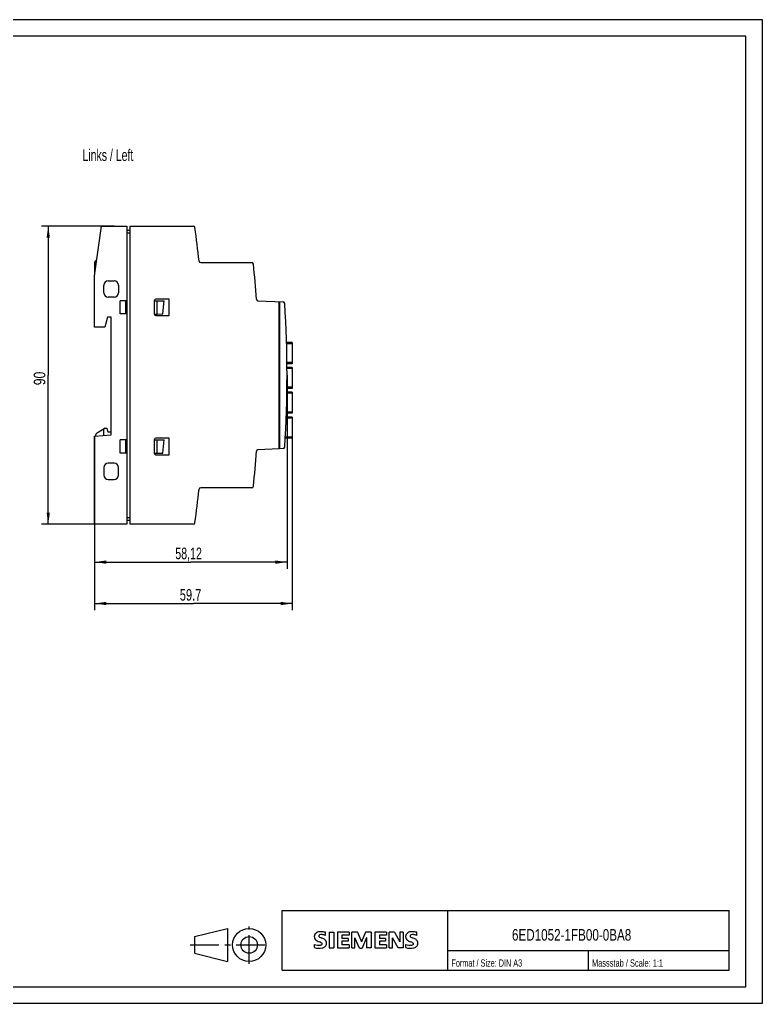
# Model space of a CAD drawing. Extents: x 0 to 420, y 0 to 297.
# Drawn here: x 195.7 to 420, y 0 to 297 of the extents above; entities that cross this region are included whole.
import ezdxf

# ---------------------------------------------------------------- set-up
doc = ezdxf.new("R2010")
doc.units = 0
doc.header["$LTSCALE"] = 23.1
doc.linetypes.add('CENTER', pattern=[0.6, 0.375, -0.075, 0.075, -0.075])
for name, color, linetype in [('11000_LEFT', 7, 'CONTINUOUS'), ('11100_DIM_LEFT', 7, 'CONTINUOUS'), ('11300_LEFT_GERMAN_ENGLISH', 7, 'CONTINUOUS'), ('90000_FRAME', 7, 'CONTINUOUS'), ('91000_TIP', 7, 'CONTINUOUS')]:
    doc.layers.add(name, color=color, linetype=linetype)
doc.styles.get("Standard").update_dxf_attribs({"font": 'txt', "width": 0.8})
doc.dimstyles.new('DIMSTYLE_1', dxfattribs={"dimtxt": 3.5, "dimasz": 3.5, "dimexe": 0.18, "dimexo": 0.0625, "dimgap": 0.09, "dimtad": 1, "dimtxsty": 'STANDARD', "dimcen": 0.09, "dimazin": 3, "dimtp": 0.05, "dimtm": 0.05, "dimtfac": 1, "dimtofl": 0, "dimtmove": 0, "dimatfit": 3, "dimtolj": 1})
doc.dimstyles.new('DIMSTYLE_2', dxfattribs={"dimtxt": 3.5, "dimasz": 3.5, "dimexe": 0.18, "dimexo": 0.0625, "dimgap": 0.09, "dimtad": 1, "dimdec": 1, "dimtxsty": 'STANDARD', "dimcen": 0.09, "dimazin": 3, "dimtp": 0.1, "dimtm": 0.1, "dimtfac": 1, "dimtdec": 1, "dimtofl": 0, "dimtmove": 0, "dimatfit": 3, "dimtolj": 1})

# ---------------------------------------------------------------- blocks, each defined once
blk = doc.blocks.new('*D1')
at = {"layer": '11100_DIM_LEFT', "linetype": 'CONTINUOUS'}
for p, q in [((276.440538, 189.647967), (276.440538, 131.218657)), ((218.318126, 157.929246), (218.318126, 131.218657)), ((218.318126, 133.218657), (247.379332, 133.218657)), ((276.440538, 133.218657), (247.379332, 133.218657))]:
    blk.add_line(p, q, dxfattribs=at)
for points in [[(221.818126, 133.718657), (218.318126, 133.218657), (221.818126, 132.718657)], [(272.940538, 132.718657), (276.440538, 133.218657), (272.940538, 133.718657)]]:
    blk.add_solid(points, dxfattribs=at)
at = {"layer": '11100_DIM_LEFT', "linetype": 'CONTINUOUS', "width": 0.685714}
blk.add_text('58,12', height=3.5, dxfattribs=at).set_placement((242.689332, 134.093657))
blk = doc.blocks.new('*D2')
at = {"layer": '11100_DIM_LEFT', "linetype": 'CONTINUOUS'}
for p, q in [((224.222183, 234.647967), (202.313407, 234.647967)), ((204.313407, 234.647967), (204.313407, 189.647967)), ((204.313407, 144.647967), (204.313407, 189.647967)), ((221.069767, 144.647967), (202.313407, 144.647967))]:
    blk.add_line(p, q, dxfattribs=at)
for points in [[(204.813407, 231.147967), (204.313407, 234.647967), (203.813407, 231.147967)], [(203.813407, 148.147967), (204.313407, 144.647967), (204.813407, 148.147967)]]:
    blk.add_solid(points, dxfattribs=at)
at = {"layer": '11100_DIM_LEFT', "linetype": 'CONTINUOUS', "width": 0.785714}
blk.add_text('90', height=3.5, rotation=90, dxfattribs=at).set_placement((203.438407, 186.628099))
blk = doc.blocks.new('*D3')
at = {"layer": '11100_DIM_LEFT', "linetype": 'CONTINUOUS'}
for p, q in [((278.02, 176.66), (278.02, 118.72)), ((218.32, 171.21), (218.32, 118.72)), ((218.32, 120.72), (248.17, 120.72)), ((278.02, 120.72), (248.17, 120.72))]:
    blk.add_line(p, q, dxfattribs=at)
for points in [[(221.82, 121.22), (218.32, 120.72), (221.82, 120.22)], [(274.52, 120.22), (278.02, 120.72), (274.52, 121.22)]]:
    blk.add_solid(points, dxfattribs=at)
at = {"layer": '11100_DIM_LEFT', "linetype": 'CONTINUOUS', "width": 0.714286}
blk.add_text('59.7', height=3.5, dxfattribs=at).set_placement((244.05, 121.59))

msp = doc.modelspace()

# ---------------------------------------------------------------- linework, layer by layer
at = {"layer": '11000_LEFT', "color": 7, "linetype": 'CONTINUOUS'}
for p, q in [((218.318, 219.648), (220.426, 234.648)), ((220.426, 234.648), (228.018, 234.648)), ((228.018, 234.648), (228.018, 144.648)), ((228.918, 234.648), (228.918, 144.648)), ((228.918, 234.648), (248.14, 234.648)), ((228.018, 233.448), (228.918, 233.448)), ((228.018, 232.648), (228.918, 232.648)), ((218.368, 220.004), (218.368, 223.648)), ((250.368, 223.648), (265.813, 223.648)), ((218.318, 204.148), (218.318, 219.648)), ((222.393, 218.098), (224.243, 218.098)), ((221.093, 214.498), (221.093, 216.798)), ((225.543, 216.798), (225.543, 214.498)), ((224.243, 213.198), (222.393, 213.198)), ((226.018, 208.148), (226.018, 212.148)), ((228.018, 212.148), (226.018, 212.148)), ((227.629, 212.148), (227.629, 208.148)), ((236.318, 212.148), (236.318, 208.148)), ((236.367, 208.105), (236.368, 212.101)), ((236.368, 212.145), (236.368, 212.101)), ((236.368, 212.145), (239.322, 212.144)), ((236.368, 212.101), (237.168, 212.101)), ((240.818, 212.648), (236.818, 212.648)), ((237.167, 208.105), (237.168, 212.101)), ((237.168, 212.101), (239.322, 212.144)), ((238.945, 208.14), (239.322, 212.144)), ((240.818, 207.648), (240.818, 212.648)), ((267.665, 212.128), (275.293, 211.795)), ((274.018, 167.445), (274.018, 211.851)), ((274.218, 211.743), (274.018, 211.743)), ((274.218, 211.643), (274.018, 211.643)), ((274.218, 167.454), (274.218, 211.842)), ((228.018, 208.148), (226.018, 208.148)), ((236.367, 208.105), (237.167, 208.105)), ((237.167, 208.105), (238.945, 208.14)), ((222.239, 207.148), (221.379, 204.148)), ((223.321, 207.148), (222.239, 207.148)), ((223.321, 171.648), (223.321, 207.148)), ((236.818, 207.648), (240.818, 207.648)), ((221.379, 204.148), (218.318, 204.148)), ((278.018, 199.484), (276.303, 199.484)), ((278.018, 199.134), (276.312, 199.134)), ((278.018, 199.484), (278.018, 193.108)), ((278.018, 193.46), (276.42, 193.46)), ((278.018, 193.11), (276.423, 193.11)), ((278.018, 193.108), (276.423, 193.108)), ((278.018, 192.015), (276.433, 192.015)), ((278.018, 191.665), (276.435, 191.665)), ((278.018, 192.015), (278.018, 185.641)), ((278.018, 184.186), (276.398, 184.186)), ((278.018, 184.538), (276.403, 184.538)), ((278.018, 184.536), (276.403, 184.536)), ((278.018, 185.641), (276.418, 185.641)), ((278.018, 185.991), (276.421, 185.991)), ((278.018, 184.538), (278.018, 178.162)), ((278.018, 178.512), (276.264, 178.512)), ((278.018, 176.665), (276.2, 176.665)), ((278.018, 177.015), (276.213, 177.015)), ((278.018, 178.162), (276.252, 178.162)), ((278.018, 177.015), (278.018, 170.641)), ((221.526, 173.648), (219.368, 172.402)), ((221.071, 171.451), (221.071, 173.385)), ((221.526, 173.648), (222.026, 173.648)), ((222.026, 173.648), (222.321, 172.548)), ((222.321, 172.548), (223.321, 172.548)), ((218.318, 171.211), (223.321, 171.648)), ((218.318, 144.648), (218.318, 171.211)), ((226.018, 166.148), (226.018, 170.148)), ((228.018, 170.148), (226.018, 170.148)), ((227.629, 170.148), (227.629, 166.148)), ((236.318, 170.148), (236.318, 166.148)), ((236.367, 166.105), (236.368, 170.101)), ((236.368, 170.145), (236.368, 170.101)), ((236.368, 170.145), (239.322, 170.144)), ((236.368, 170.101), (237.168, 170.101)), ((240.818, 170.648), (236.818, 170.648)), ((237.167, 166.105), (237.168, 170.101)), ((237.168, 170.101), (239.322, 170.144)), ((238.945, 166.14), (239.322, 170.144)), ((240.818, 165.648), (240.818, 170.648)), ((278.018, 170.641), (275.955, 170.641)), ((278.018, 170.991), (275.973, 170.991)), ((274.018, 167.445), (267.665, 167.167)), ((274.218, 167.653), (274.018, 167.653)), ((274.218, 167.553), (274.018, 167.553)), ((275.293, 167.501), (274.218, 167.454)), ((228.018, 166.148), (226.018, 166.148)), ((236.367, 166.105), (237.167, 166.105)), ((236.818, 165.648), (240.818, 165.648)), ((237.167, 166.105), (238.945, 166.14)), ((221.093, 161.763), (221.093, 159.463)), ((224.243, 163.063), (222.393, 163.063)), ((225.543, 159.463), (225.543, 161.763)), ((222.393, 158.163), (224.243, 158.163)), ((265.813, 155.648), (250.368, 155.648)), ((228.018, 146.648), (228.918, 146.648)), ((228.018, 145.848), (228.918, 145.848)), ((228.018, 144.648), (218.318, 144.648)), ((248.14, 144.648), (228.918, 144.648))]:
    msp.add_line(p, q, dxfattribs=at)
for centre, radius, start, end in [((248.14, 234.148), 0.5, 7.85767, 90), ((-74.304, 189.648), 326, 6.06555, 7.85767), ((219.368, 223.648), 1, 110.88846, 180), ((250.368, 224.148), 0.5, 186.06555, 270), ((265.813, 223.148), 0.5, 5.62545, 90), ((-74.291, 189.648), 342.25, 3.84433, 5.62545), ((222.393, 216.798), 1.3, 90, 180), ((224.243, 216.798), 1.3, 0, 90), ((222.393, 214.498), 1.3, 180, 270), ((224.243, 214.498), 1.3, 270, 360), ((236.818, 212.148), 0.5, 90, 180), ((267.687, 212.628), 0.5, 183.84433, 267.5), ((275.271, 211.296), 0.5, 3.54354, 87.5), ((-74.309, 189.648), 350.75, 356.45646, 3.54354), ((236.818, 208.148), 0.5, 180, 270), ((220.368, 170.67), 2, 120, 163.98843), ((236.818, 170.148), 0.5, 90, 180), ((-74.291, 189.648), 342.25, 354.37456, 356.15567), ((267.687, 166.668), 0.5, 92.5, 176.15567), ((275.271, 168), 0.5, 272.5, 356.45646), ((236.818, 166.148), 0.5, 180, 270), ((222.393, 161.763), 1.3, 90, 180), ((224.243, 161.763), 1.3, 0, 90), ((222.393, 159.463), 1.3, 180, 270), ((224.243, 159.463), 1.3, 270, 360), ((-74.304, 189.648), 326, 352.14233, 353.93445), ((250.368, 155.148), 0.5, 90, 173.93445), ((265.813, 156.148), 0.5, 270, 354.37456), ((248.14, 145.148), 0.5, 270, 352.14233)]:
    msp.add_arc(centre, radius, start, end, dxfattribs=at)
at = {"layer": '90000_FRAME', "color": 7, "linetype": 'CONTINUOUS'}
for p, q in [((420, 297), (0, 297)), ((420, 0), (420, 297)), ((415, 292), (5, 292)), ((415, 5), (415, 292)), ((275, 28), (410, 28)), ((275, 10), (275, 28)), ((325, 10), (325, 28)), ((410, 10), (410, 28)), ((284.895, 20.916), (285.169, 21.19)), ((288.03, 20.499), (288.03, 21.449)), ((289.124, 21.497), (290.55, 21.497)), ((289.124, 21.497), (289.124, 16.744)), ((290.55, 21.497), (290.55, 16.744)), ((295.16, 21.497), (291.643, 21.497)), ((291.643, 21.497), (291.643, 16.744)), ((295.16, 21.497), (295.16, 20.618)), ((297.727, 21.497), (296.016, 21.497)), ((296.016, 16.744), (296.016, 21.497)), ((297.727, 21.497), (298.963, 18.597)), ((300.151, 21.497), (298.963, 18.597)), ((301.862, 21.497), (300.151, 21.497)), ((301.862, 21.497), (301.862, 16.744)), ((306.473, 21.497), (302.956, 21.497)), ((302.956, 21.497), (302.956, 16.744)), ((306.473, 21.497), (306.473, 20.618)), ((308.85, 21.497), (307.305, 21.497)), ((307.305, 16.744), (307.305, 21.497)), ((308.85, 21.497), (310.537, 18.55)), ((311.488, 21.497), (310.537, 21.497)), ((310.537, 21.497), (310.537, 18.55)), ((311.488, 21.497), (311.488, 16.744)), ((315.623, 20.499), (315.623, 21.449)), ((295.16, 20.618), (293.021, 20.618)), ((293.021, 20.618), (293.021, 19.548)), ((294.875, 19.548), (293.021, 19.548)), ((294.875, 18.764), (293.021, 18.764)), ((293.021, 18.764), (293.021, 17.647)), ((294.875, 19.548), (294.875, 18.764)), ((298.297, 16.696), (296.966, 19.786)), ((296.966, 16.744), (296.966, 19.786)), ((300.484, 19.833), (299.153, 16.696)), ((300.484, 19.833), (300.484, 16.744)), ((306.473, 20.618), (304.334, 20.618)), ((304.334, 20.618), (304.334, 19.548)), ((306.188, 19.548), (304.334, 19.548)), ((306.188, 18.764), (304.334, 18.764)), ((304.334, 18.764), (304.334, 17.647)), ((306.188, 19.548), (306.188, 18.764)), ((309.967, 16.744), (308.255, 19.786)), ((308.255, 16.744), (308.255, 19.786)), ((284.703, 16.839), (284.703, 17.789)), ((289.124, 16.744), (290.55, 16.744)), ((291.643, 16.744), (295.208, 16.744)), ((295.208, 17.647), (293.021, 17.647)), ((295.208, 17.647), (295.208, 16.744)), ((296.016, 16.744), (296.966, 16.744)), ((298.297, 16.696), (299.153, 16.696)), ((301.862, 16.744), (300.484, 16.744)), ((302.956, 16.744), (306.52, 16.744)), ((306.52, 17.647), (304.334, 17.647)), ((306.52, 17.647), (306.52, 16.744)), ((307.305, 16.744), (308.255, 16.744)), ((311.488, 16.744), (309.967, 16.744)), ((312.296, 16.839), (312.296, 17.789)), ((325, 16), (410, 16)), ((367.5, 10), (367.5, 16)), ((275, 10), (410, 10)), ((5, 5), (415, 5)), ((0, 0), (420, 0))]:
    msp.add_line(p, q, dxfattribs=at)
for centre, radius, start, end in [((285.795, 20.25), 1.12, 142.81392, 167.1523), ((286.14, 19.943), 1.581, 121.2141, 141.52548), ((286.52, 19.254), 2.367, 86.2218, 120.42726), ((286.251, 12.558), 9.068, 78.68271, 87.31476), ((313.387, 20.25), 1.12, 142.81392, 167.1523), ((313.733, 19.943), 1.581, 121.2141, 141.52548), ((314.112, 19.254), 2.367, 86.2218, 120.42726), ((313.844, 12.558), 9.068, 78.68271, 87.31476), ((285.963, 20.142), 1.309, 164.19749, 195.80251), ((285.9, 20.102), 1.239, 194.79522, 225.71766), ((286.504, 20.808), 2.166, 227.31193, 242.70403), ((290.359, 28.342), 10.629, 242.86201, 247.1042), ((286.307, 20.368), 0.303, 154.44004, 221.82017), ((286.386, 20.289), 0.41, 102.82878, 149.22596), ((286.717, 20.754), 0.866, 222.77604, 239.03624), ((279.564, 2.549), 17.332, 65.34147, 67.39978), ((287.619, 22.35), 2.699, 240.0482, 251.37797), ((286.803, 18.546), 2.202, 84.04001, 103.34277), ((284.21, 13.424), 6.859, 59.90203, 68.20365), ((286.692, 17.976), 0.34, 305.50322, 72.46529), ((286.463, 16.129), 4.642, 70.26259, 82.95242), ((286.886, 18.062), 1.505, 25.95629, 59.48348), ((286.958, 18.14), 1.406, 335.3868, 24.39151), ((313.555, 20.142), 1.309, 164.19749, 195.80251), ((313.493, 20.102), 1.239, 194.79522, 225.71766), ((314.097, 20.808), 2.166, 227.31193, 242.70403), ((317.952, 28.342), 10.629, 242.86201, 247.1042), ((313.9, 20.368), 0.303, 154.44004, 221.82017), ((313.979, 20.289), 0.41, 102.82878, 149.22596), ((314.31, 20.754), 0.866, 222.77604, 239.03624), ((307.156, 2.549), 17.332, 65.34147, 67.39978), ((315.212, 22.35), 2.699, 240.0482, 251.37797), ((314.396, 18.546), 2.202, 84.04001, 103.34277), ((311.803, 13.424), 6.859, 59.90203, 68.20365), ((314.285, 17.976), 0.34, 305.50322, 72.46529), ((314.055, 16.129), 4.642, 70.26259, 82.95242), ((314.479, 18.062), 1.505, 25.95629, 59.48348), ((314.551, 18.14), 1.406, 335.3868, 24.39151), ((285.948, 20.801), 3.259, 247.53002, 280.75795), ((286.126, 21.378), 4.757, 252.59392, 280.98166), ((286.408, 18.701), 1.112, 277.71, 295.68849), ((286.581, 18.76), 2.101, 282.40584, 311.86444), ((286.954, 18.193), 1.433, 315.89046, 333.52293), ((313.541, 20.801), 3.259, 247.53002, 280.75795), ((313.719, 21.378), 4.757, 252.59392, 280.98166), ((314, 18.701), 1.112, 277.71, 295.68849), ((314.174, 18.76), 2.101, 282.40584, 311.86444), ((314.546, 18.193), 1.433, 315.89046, 333.52293)]:
    msp.add_arc(centre, radius, start, end, dxfattribs=at)
at = {"layer": '91000_TIP', "color": 7, "linetype": 'CONTINUOUS'}
for p, q in [((248.508, 20.129), (258.508, 22.629)), ((258.508, 22.629), (258.508, 12.629)), ((248.508, 20.129), (248.508, 15.129)), ((248.508, 15.129), (258.508, 12.629))]:
    msp.add_line(p, q, dxfattribs=at)
at = {"layer": '91000_TIP', "color": 7, "linetype": 'CENTER'}
for p, q in [((265.008, 11.907), (265.008, 23.191)), ((247.229, 17.629), (270.831, 17.629))]:
    msp.add_line(p, q, dxfattribs=at)
at = {"layer": '91000_TIP', "color": 7, "linetype": 'CONTINUOUS'}
for radius in [5, 2.5]:
    msp.add_circle((265.008, 17.629), radius, dxfattribs=at)

# ---------------------------------------------------------------- texts
at = {"layer": '11300_LEFT_GERMAN_ENGLISH', "linetype": 'CONTINUOUS', "width": 0.678571}
msp.add_text('Links / Left', height=3.5, dxfattribs=at).set_placement((214.654, 254.352))
at = {"layer": '90000_FRAME', "color": 7, "linetype": 'CONTINUOUS'}
for s, height, width, p in [('6ED1052-1FB00-0BA8', 3.5, 0.752646, (344.382, 18.925)), ('Format / Size: DIN A3', 2.2, 0.723356, (326.092, 11.067)), ('Massstab / Scale: 1:1', 2.2, 0.668934, (368.545, 11.067))]:
    msp.add_text(s, height=height, dxfattribs=dict(at, width=width)).set_placement(p)

# ---------------------------------------------------------------- dimensions: what is measured, and where the dimension line sits
at = {"layer": '11100_DIM_LEFT', "linetype": 'CONTINUOUS'}
dim = msp.add_linear_dim(base=(204.313, 144.648), p1=(224.222, 234.648), p2=(221.07, 144.648), angle=270, text='90', dimstyle='DIMSTYLE_1', dxfattribs=at)
dim.commit()
dim.dimension.update_dxf_attribs({"geometry": '*D2', "text_midpoint": (201.688, 189.378), "dimtype": 160})
dim = msp.add_linear_dim(base=(276.441, 133.219), p1=(218.318, 157.929), p2=(276.441, 189.648), text='58,12', dimstyle='DIMSTYLE_1', dxfattribs=at)
dim.commit()
dim.dimension.update_dxf_attribs({"geometry": '*D1', "text_midpoint": (248.689, 135.844), "dimtype": 160})
dim = msp.add_linear_dim(base=(278.018, 120.717), p1=(218.318, 171.211), p2=(278.018, 176.665), dimstyle='DIMSTYLE_2', dxfattribs=at)
dim.commit()
dim.dimension.update_dxf_attribs({"geometry": '*D3', "text_midpoint": (249.054, 123.342), "dimtype": 160})

doc.saveas('drawing.dxf')
